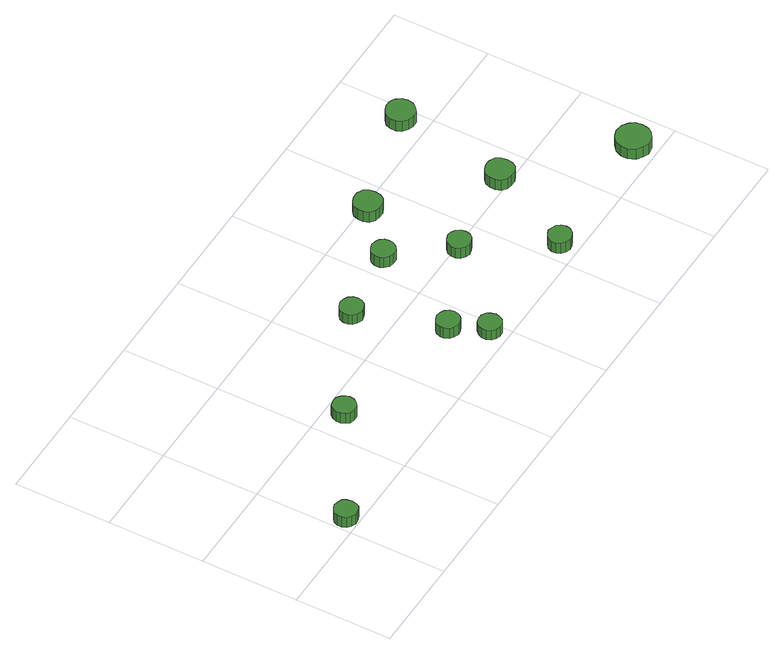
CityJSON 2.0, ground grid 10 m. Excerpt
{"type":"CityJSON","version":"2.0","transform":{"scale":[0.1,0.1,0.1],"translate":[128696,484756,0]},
"CityObjects":{
"tree1":{"type":"SolitaryVegetationObject","attributes":{"function":"something"},"geometry":[{"type":"MultiSurface","lod":"1","boundaries":[[[0,1,2,3,4,5,6,7,8,9,10,11,12,13,14]],[[15,16,17,18,19,20,21,22,23,24,25,26,27,28,29]],[[0,29,28,1]],[[1,28,27,2]],[[2,27,26,3]],[[3,26,25,4]],[[4,25,24,5]],[[5,24,23,6]],[[6,23,22,7]],[[7,22,21,8]],[[8,21,20,9]],[[9,20,19,10]],[[10,19,18,11]],[[11,18,17,12]],[[12,17,16,13]],[[13,16,15,14]],[[14,15,29,0]]]}]},
"tree2":{"type":"SolitaryVegetationObject","attributes":{"function":"something"},"geometry":[{"type":"MultiSurface","lod":"1","boundaries":[[[30,31,32,33,34,35,36,37,38,39,40,41,42,43,44]],[[45,46,47,48,49,50,51,52,53,54,55,56,57,58,59]],[[30,59,58,31]],[[31,58,57,32]],[[32,57,56,33]],[[33,56,55,34]],[[34,55,54,35]],[[35,54,53,36]],[[36,53,52,37]],[[37,52,51,38]],[[38,51,50,39]],[[39,50,49,40]],[[40,49,48,41]],[[41,48,47,42]],[[42,47,46,43]],[[43,46,45,44]],[[44,45,59,30]]]}]},
"tree3":{"type":"SolitaryVegetationObject","attributes":{"function":"something"},"geometry":[{"type":"MultiSurface","lod":"1","boundaries":[[[60,61,62,63,64,65,66,67,68,69,70,71,72,73,74]],[[75,76,77,78,79,80,81,82,83,84,85,86,87,88,89]],[[60,89,88,61]],[[61,88,87,62]],[[62,87,86,63]],[[63,86,85,64]],[[64,85,84,65]],[[65,84,83,66]],[[66,83,82,67]],[[67,82,81,68]],[[68,81,80,69]],[[69,80,79,70]],[[70,79,78,71]],[[71,78,77,72]],[[72,77,76,73]],[[73,76,75,74]],[[74,75,89,60]]]}]},
"tree4":{"type":"SolitaryVegetationObject","attributes":{"function":"something"},"geometry":[{"type":"MultiSurface","lod":"1","boundaries":[[[90,91,92,93,94,95,96,97,98,99,100,101,102,103,104]],[[105,106,107,108,109,110,111,112,113,114,115,116,117,118,119]],[[90,119,118,91]],[[91,118,117,92]],[[92,117,116,93]],[[93,116,115,94]],[[94,115,114,95]],[[95,114,113,96]],[[96,113,112,97]],[[97,112,111,98]],[[98,111,110,99]],[[99,110,109,100]],[[100,109,108,101]],[[101,108,107,102]],[[102,107,106,103]],[[103,106,105,104]],[[104,105,119,90]]]}]},
"tree5":{"type":"SolitaryVegetationObject","attributes":{"function":"something"},"geometry":[{"type":"MultiSurface","lod":"1","boundaries":[[[120,121,122,123,124,125,126,127,128,129,130,131,132,133,134]],[[135,136,137,138,139,140,141,142,143,144,145,146,147,148,149]],[[120,149,148,121]],[[121,148,147,122]],[[122,147,146,123]],[[123,146,145,124]],[[124,145,144,125]],[[125,144,143,126]],[[126,143,142,127]],[[127,142,141,128]],[[128,141,140,129]],[[129,140,139,130]],[[130,139,138,131]],[[131,138,137,132]],[[132,137,136,133]],[[133,136,135,134]],[[134,135,149,120]]]}]},
"tree6":{"type":"SolitaryVegetationObject","attributes":{"function":"something"},"geometry":[{"type":"MultiSurface","lod":"1","boundaries":[[[150,151,152,153,154,155,156,157,158,159,160,161,162,163,164]],[[165,166,167,168,169,170,171,172,173,174,175,176,177,178,179]],[[150,179,178,151]],[[151,178,177,152]],[[152,177,176,153]],[[153,176,175,154]],[[154,175,174,155]],[[155,174,173,156]],[[156,173,172,157]],[[157,172,171,158]],[[158,171,170,159]],[[159,170,169,160]],[[160,169,168,161]],[[161,168,167,162]],[[162,167,166,163]],[[163,166,165,164]],[[164,165,179,150]]]}]},
"tree7":{"type":"SolitaryVegetationObject","attributes":{"function":"something"},"geometry":[{"type":"MultiSurface","lod":"1","boundaries":[[[180,181,182,183,184,185,186,187,188,189,190,191,192,193,194]],[[195,196,197,198,199,200,201,202,203,204,205,206,207,208,209]],[[180,209,208,181]],[[181,208,207,182]],[[182,207,206,183]],[[183,206,205,184]],[[184,205,204,185]],[[185,204,203,186]],[[186,203,202,187]],[[187,202,201,188]],[[188,201,200,189]],[[189,200,199,190]],[[190,199,198,191]],[[191,198,197,192]],[[192,197,196,193]],[[193,196,195,194]],[[194,195,209,180]]]}]},
"tree8":{"type":"SolitaryVegetationObject","attributes":{"function":"something"},"geometry":[{"type":"MultiSurface","lod":"1","boundaries":[[[210,211,212,213,214,215,216,217,218,219,220,221,222,223,224]],[[225,226,227,228,229,230,231,232,233,234,235,236,237,238,239]],[[210,239,238,211]],[[211,238,237,212]],[[212,237,236,213]],[[213,236,235,214]],[[214,235,234,215]],[[215,234,233,216]],[[216,233,232,217]],[[217,232,231,218]],[[218,231,230,219]],[[219,230,229,220]],[[220,229,228,221]],[[221,228,227,222]],[[222,227,226,223]],[[223,226,225,224]],[[224,225,239,210]]]}]},
"tree9":{"type":"SolitaryVegetationObject","attributes":{"function":"something"},"geometry":[{"type":"MultiSurface","lod":"1","boundaries":[[[240,241,242,243,244,245,246,247,248,249,250,251,252,253,254]],[[255,256,257,258,259,260,261,262,263,264,265,266,267,268,269]],[[240,269,268,241]],[[241,268,267,242]],[[242,267,266,243]],[[243,266,265,244]],[[244,265,264,245]],[[245,264,263,246]],[[246,263,262,247]],[[247,262,261,248]],[[248,261,260,249]],[[249,260,259,250]],[[250,259,258,251]],[[251,258,257,252]],[[252,257,256,253]],[[253,256,255,254]],[[254,255,269,240]]]}]},
"tree10":{"type":"SolitaryVegetationObject","attributes":{"function":"something"},"geometry":[{"type":"MultiSurface","lod":"1","boundaries":[[[270,271,272,273,274,275,276,277,278,279,280,281,282,283,284]],[[285,286,287,288,289,290,291,292,293,294,295,296,297,298,299]],[[270,299,298,271]],[[271,298,297,272]],[[272,297,296,273]],[[273,296,295,274]],[[274,295,294,275]],[[275,294,293,276]],[[276,293,292,277]],[[277,292,291,278]],[[278,291,290,279]],[[279,290,289,280]],[[280,289,288,281]],[[281,288,287,282]],[[282,287,286,283]],[[283,286,285,284]],[[284,285,299,270]]]}]},
"tree11":{"type":"SolitaryVegetationObject","attributes":{"function":"something"},"geometry":[{"type":"MultiSurface","lod":"1","boundaries":[[[300,301,302,303,304,305,306,307,308,309,310,311,312,313,314]],[[315,316,317,318,319,320,321,322,323,324,325,326,327,328,329]],[[300,329,328,301]],[[301,328,327,302]],[[302,327,326,303]],[[303,326,325,304]],[[304,325,324,305]],[[305,324,323,306]],[[306,323,322,307]],[[307,322,321,308]],[[308,321,320,309]],[[309,320,319,310]],[[310,319,318,311]],[[311,318,317,312]],[[312,317,316,313]],[[313,316,315,314]],[[314,315,329,300]]]}]},
"tree12":{"type":"SolitaryVegetationObject","attributes":{"function":"something"},"geometry":[{"type":"MultiSurface","lod":"1","boundaries":[[[330,331,332,333,334,335,336,337,338,339,340,341,342,343,344]],[[345,346,347,348,349,350,351,352,353,354,355,356,357,358,359]],[[330,359,358,331]],[[331,358,357,332]],[[332,357,356,333]],[[333,356,355,334]],[[334,355,354,335]],[[335,354,353,336]],[[336,353,352,337]],[[337,352,351,338]],[[338,351,350,339]],[[339,350,349,340]],[[340,349,348,341]],[[341,348,347,342]],[[342,347,346,343]],[[343,346,345,344]],[[344,345,359,330]]]}]}
},
"vertices":[
[25,13,18],[24,18,18],[22,22,18],[17,24,18],[12,25,18],[8,23,18],[4,20,18],[2,16,18],[2,11,18],[4,6,18],[8,3,18],[12,1,18],[17,2,18],[22,4,18],[24,8,18],[24,8,5],[22,4,5],[17,2,5],[12,1,5],[8,3,5],[4,6,5],[2,11,5],[2,16,5],[4,20,5],[8,23,5],[12,25,5],[17,24,5],[22,22,5],[24,18,5],[25,13,5],
[141,82,18],[140,86,18],[137,90,18],[133,93,18],[128,93,18],[123,92,18],[120,89,18],[118,84,18],[118,79,18],[120,75,18],[123,71,18],[128,70,18],[133,70,18],[137,73,18],[140,77,18],[140,77,5],[137,73,5],[133,70,5],[128,70,5],[123,71,5],[120,75,5],[118,79,5],[118,84,5],[120,89,5],[123,92,5],[128,93,5],[133,93,5],[137,90,5],[140,86,5],[141,82,5],
[256,140,17],[255,145,17],[252,149,17],[248,151,17],[243,152,17],[238,150,17],[234,147,17],[232,142,17],[232,137,17],[234,133,17],[238,130,17],[243,128,17],[248,129,17],[252,131,17],[255,135,17],[255,135,5],[252,131,5],[248,129,5],[243,128,5],[238,130,5],[234,133,5],[232,137,5],[232,142,5],[234,147,5],[238,150,5],[243,152,5],[248,151,5],[252,149,5],[255,145,5],[256,140,5],
[284,53,19],[283,58,19],[280,62,19],[276,64,19],[271,65,19],[266,63,19],[262,60,19],[260,55,19],[260,51,19],[262,46,19],[266,43,19],[271,41,19],[276,42,19],[280,44,19],[283,48,19],[283,48,6],[280,44,6],[276,42,6],[271,41,6],[266,43,6],[262,46,6],[260,51,6],[260,55,6],[262,60,6],[266,63,6],[271,65,6],[276,64,6],[280,62,6],[283,58,6],[284,53,6],
[301,18,18],[300,23,18],[298,27,18],[293,30,18],[288,30,18],[284,29,18],[280,25,18],[278,21,18],[278,16,18],[280,11,18],[284,8,18],[288,7,18],[293,7,18],[298,10,18],[300,14,18],[300,14,6],[298,10,6],[293,7,6],[288,7,6],[284,8,6],[280,11,6],[278,16,6],[278,21,6],[280,25,6],[284,29,6],[288,30,6],[293,30,6],[298,27,6],[300,23,6],[301,18,6],
[335,152,17],[334,157,17],[331,161,17],[327,163,17],[322,164,17],[317,162,17],[313,159,17],[311,154,17],[311,149,17],[313,145,17],[317,141,17],[322,140,17],[327,140,17],[331,143,17],[334,147,17],[334,147,4],[331,143,4],[327,140,4],[322,140,4],[317,141,4],[313,145,4],[311,149,4],[311,154,4],[313,159,4],[317,162,4],[322,164,4],[327,163,4],[331,161,4],[334,157,4],[335,152,4],
[379,96,19],[378,101,19],[375,105,19],[371,107,19],[366,108,19],[361,106,19],[357,103,19],[355,98,19],[355,93,19],[357,89,19],[361,86,19],[366,84,19],[371,85,19],[375,87,19],[378,91,19],[378,91,6],[375,87,6],[371,85,6],[366,84,6],[361,86,6],[357,89,6],[355,93,6],[355,98,6],[357,103,6],[361,106,6],[366,108,6],[371,107,6],[375,105,6],[378,101,6],[379,96,6],
[432,19,18],[431,24,18],[428,28,18],[423,30,18],[419,31,18],[414,29,18],[410,26,18],[408,21,18],[408,16,18],[410,12,18],[414,9,18],[419,7,18],[423,8,18],[428,10,18],[431,14,18],[431,14,5],[428,10,5],[423,8,5],[419,7,5],[414,9,5],[410,12,5],[408,16,5],[408,21,5],[410,26,5],[414,29,5],[419,31,5],[423,30,5],[428,28,5],[431,24,5],[432,19,5],
[383,195,17],[382,201,17],[379,206,17],[373,209,17],[367,209,17],[362,207,17],[357,203,17],[355,198,17],[355,192,17],[357,186,17],[362,182,17],[367,181,17],[373,181,17],[379,184,17],[382,189,17],[382,189,4],[379,184,4],[373,181,4],[367,181,4],[362,182,4],[357,186,4],[355,192,4],[355,198,4],[357,203,4],[362,207,4],[367,209,4],[373,209,4],[379,206,4],[382,201,4],[383,195,4],
[480,110,17],[479,116,17],[476,121,17],[470,124,17],[464,124,17],[459,122,17],[454,118,17],[452,113,17],[452,107,17],[454,101,17],[459,97,17],[464,96,17],[470,96,17],[476,99,17],[479,104,17],[479,104,4],[476,99,4],[470,96,4],[464,96,4],[459,97,4],[454,101,4],[452,107,4],[452,113,4],[454,118,4],[459,122,4],[464,124,4],[470,124,4],[476,121,4],[479,116,4],[480,110,4],
[499,227,19],[498,233,19],[494,238,19],[489,241,19],[483,241,19],[477,239,19],[472,235,19],[470,230,19],[470,223,19],[472,218,19],[477,214,19],[483,212,19],[489,212,19],[494,216,19],[498,221,19],[498,221,6],[494,216,6],[489,212,6],[483,212,6],[477,214,6],[472,218,6],[470,223,6],[470,230,6],[472,235,6],[477,239,6],[483,241,6],[489,241,6],[494,238,6],[498,233,6],[499,227,6],
[581,24,18],[580,31,18],[576,36,18],[570,40,18],[562,41,18],[556,39,18],[550,34,18],[547,27,18],[547,20,18],[550,13,18],[556,9,18],[562,6,18],[570,7,18],[576,11,18],[580,17,18],[580,17,5],[576,11,5],[570,7,5],[562,6,5],[556,9,5],[550,13,5],[547,20,5],[547,27,5],[550,34,5],[556,39,5],[562,41,5],[570,40,5],[576,36,5],[580,31,5],[581,24,5]
]}
